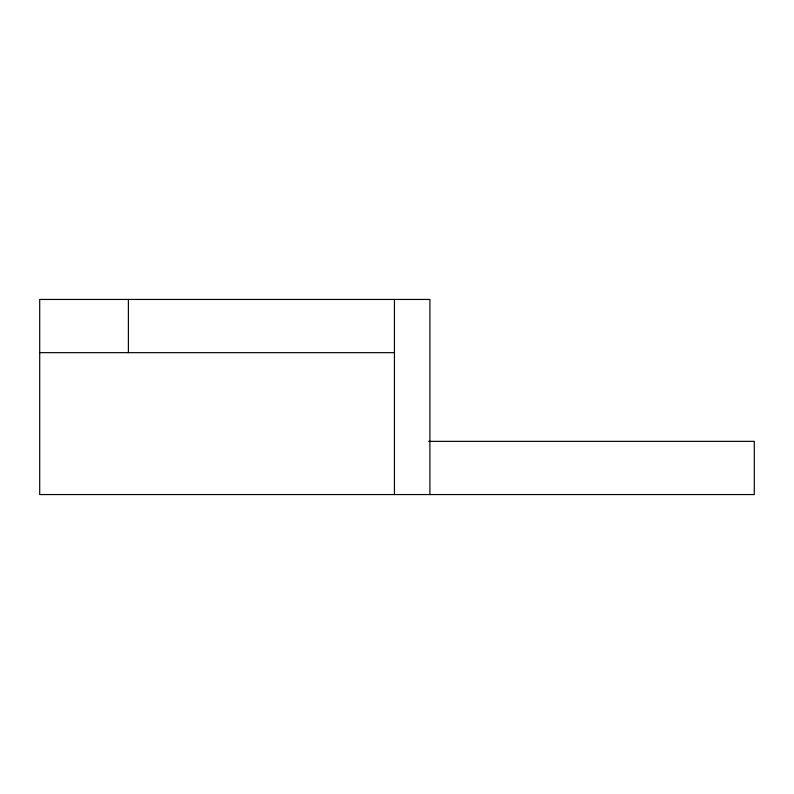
<?xml version="1.0" encoding="UTF-8"?>
<svg xmlns="http://www.w3.org/2000/svg" width="794" height="794" viewBox="0 0 794 794"><rect width="100%" height="100%" fill="white"/><g stroke="black" fill="none" stroke-linecap="round" stroke-linejoin="round"><path stroke-width="1.19" d="M39.7 352.655L394.439 352.655M428.671 441.345L754.3 441.345L754.3 494.553L39.7 494.553L39.7 299.447L429.911 299.447L429.911 494.553M394.439 299.447L394.439 494.553M128.39 299.447L128.39 352.655"/></g></svg>
